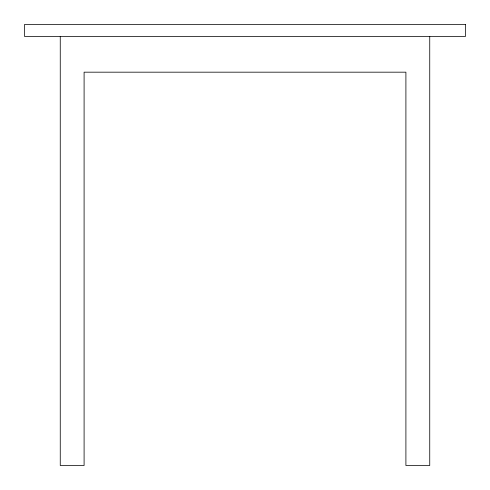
<?xml version="1.0" encoding="UTF-8"?>
<svg xmlns="http://www.w3.org/2000/svg" width="490" height="490" viewBox="0 0 490 490"><rect width="100%" height="100%" fill="white"/><g stroke="black" fill="none" stroke-linecap="round" stroke-linejoin="round"><path stroke-width="0.73" d="M429.742 36.419L429.742 465.5L405.904 465.5L405.904 72.177L84.096 72.177L84.096 465.5L60.258 465.5L60.258 36.419M465.5 24.5L24.5 24.5L24.5 36.419L465.5 36.419L465.5 24.5"/></g></svg>
